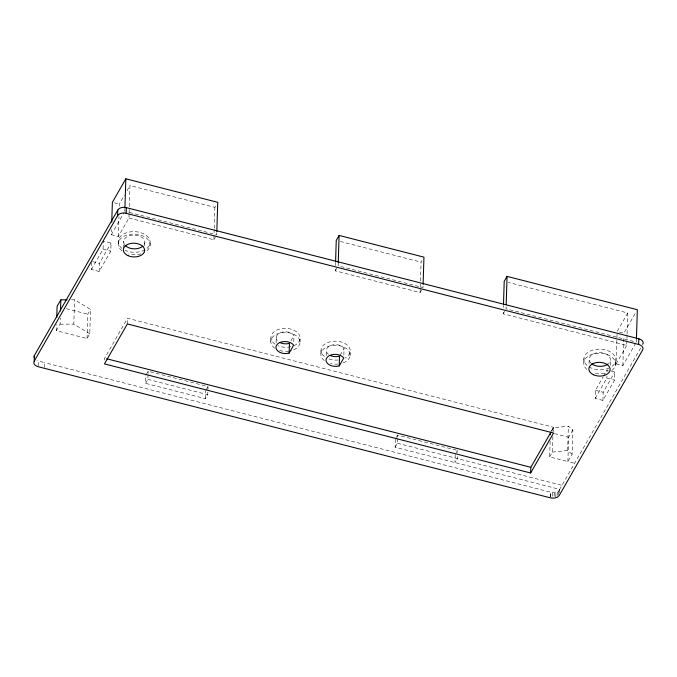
<?xml version="1.0" encoding="UTF-8"?>
<svg xmlns="http://www.w3.org/2000/svg" width="677" height="677" viewBox="0 0 677 677"><rect width="100%" height="100%" fill="white"/><g stroke="black" fill="none" stroke-linecap="round" stroke-linejoin="round"><path stroke-width="0.51" stroke-dasharray="3.38 2.54" d="M71.407 299.809L74.572 299.809L90.54 309.397L89.779 333.71L87.028 338.508L56.343 330.655L56.529 324.579M56.343 330.655L60.075 324.139L60.27 318.055M89.779 333.71L73.818 324.131L74.572 299.809M87.028 338.508L87.79 314.187L90.54 309.397M640.67 348.037L559.667 489.361L395.106 447.226L395.36 439.128M395.106 447.226L397.399 443.232L397.56 438.171M397.594 437.156L397.653 435.133L457.534 450.45L457.474 452.473M455.249 454.453L454.995 462.552L457.28 458.557L457.347 456.526M550.147 441.049L549.648 456.907L567.868 461.579L572.099 454.191L572.86 429.87L568.384 426.197L553.16 427.796L550.418 432.595M610.967 370.988L614.834 371.978L614.581 380.085L602.928 400.412L595.193 398.431L595.447 390.324L603.046 377.072M602.928 400.412L603.182 392.305L614.834 371.978M595.193 398.431L606.846 378.104L606.905 376.082M607.032 372.028L607.1 369.997L609.994 370.742M38.208 365.766L38.352 361.044A6.643 4.299 1.8 0 1 36.82 360.494M44.445 367.366L44.597 362.635L38.352 361.044M91.42 269.488L103.073 249.17L103.327 241.063L111.062 243.035L110.808 251.15L99.155 271.469L91.42 269.488L91.64 262.397M99.155 271.469L99.409 263.361L111.062 243.035M104.58 360.122L104.639 358.226L127.547 318.258L553.727 427.356L553.6 431.139M129.079 213.822L128.952 218.011L118.34 236.501L111.358 234.716L111.519 229.486M118.34 236.501L118.966 216.623M119.296 206.163L119.364 204.073L124.416 195.264M118.263 243.17L118.34 240.741M123.409 248.247L123.629 241.156M124.822 211.241L124.89 209.142M129.112 212.781L129.273 207.551M129.307 206.502L129.967 185.583L214.88 207.314L216.792 203.989M127.369 323.936L127.547 318.258M144.717 245.819L144.81 242.781M146.308 374.457L148.145 371.258L208.025 386.584L207.771 394.691L205.478 398.685L145.597 383.36L145.851 375.253M150.023 245.624L150.099 243.195M145.597 383.36L147.882 379.365L148.043 374.296M148.077 373.281L148.145 371.258M205.478 398.685L205.732 390.578M128.952 218.011L213.864 239.743L214.194 229.283M214.228 228.234L214.88 207.314M216.784 232.668L216.725 234.758L125.837 211.503M270.792 341.386L270.918 337.332M276.081 342.943L276.267 337.112A9.309 6.017 1.8 0 1 283.942 331.857A9.309 6.017 1.8 0 1 293.979 335.445L293.733 343.231M300.021 342.359L300.148 338.305M320.949 353.58L321.076 349.527M326.187 355.772L326.373 349.933M421.559 290.044L420.129 292.532L335.293 270.825L335.428 266.628M335.462 265.579L335.564 262.431M338.255 262.693L338.153 265.833L422.99 287.547L423.057 285.449M343.865 355.078L344.077 348.266A9.309 6.017 1.8 0 0 330.655 345.465A9.309 6.017 1.8 0 0 328.489 354.367M350.068 355.814L350.195 351.761M420.129 292.532L420.265 288.343M420.299 287.293L420.459 282.047M420.493 281.006L421.086 262.134L422.042 260.467M627.063 334.954L626.733 345.414L503.189 313.789L503.256 311.699M503.392 307.519L503.46 305.42M506.117 306.715L506.049 308.805L635.305 341.885M550.714 496.969L550.866 492.238L44.597 362.635M550.782 496.977C547.921 488.049 557.366 495.691 559.667 489.361M549.648 456.907L552.398 452.118L552.897 436.259M553.033 432.028L553.16 427.796M552.44 496.3L552.559 492.517M554.167 496.283L554.285 492.501M555.8 496.926L555.944 492.196M557.289 495.412L557.408 491.629M558.466 494.608L558.584 490.825M559.304 492.678L559.388 489.843M572.099 454.191L567.622 450.518L568.384 426.197M572.86 429.87L568.629 437.257L567.868 461.579L574.604 463.296M583.896 361.763L584.031 357.71M589.066 363.541L589.218 358.675M610.248 365.165L610.4 360.299M615.461 365.318L615.588 361.264M635.813 343.053L622.865 365.631L616.129 363.904L617.111 332.525M622.865 365.631L623.788 336.342M627.088 333.905L627.748 312.986L508.292 282.411M636.329 342.147L636.422 339.008M126.937 190.863L129.967 185.583M111.358 234.716L124.306 212.138M213.864 239.743L215.768 236.425M206.189 389.783L208.025 386.584M290.949 340.717L293.979 335.445M335.293 270.825L337.679 266.67M340.049 355.298L344.077 348.266M396.282 437.528L397.653 435.133M503.189 313.789L504.619 311.302M456.163 452.854L457.534 450.45M551.637 430.987L553.727 427.356M627.748 312.986L617.145 331.476L623.881 333.202L636.312 311.53M603.554 376.184L607.1 369.997M616.129 363.904L626.733 345.414M552.398 452.118L567.622 450.518M60.075 324.139L73.818 324.131M340.345 241.469L421.086 262.134M114.371 202.795L119.364 204.073M103.073 249.17L110.808 251.15M606.846 378.104L614.581 380.085M92.639 261.627L99.409 263.361M595.447 390.324L603.182 392.305M66.312 308.695L87.79 314.187M554.463 433.627L568.629 437.257M147.882 379.365L207.771 394.691M397.399 443.232L561.961 485.35M276.267 337.112L276.368 338.678A9.309 6.017 1.8 0 0 278.391 341.546M591.08 363.261A10.637 6.88 1.8 0 1 592.764 354.206A10.637 6.88 1.8 0 1 606.897 354.486A10.637 6.88 1.8 0 1 608.505 363.608M124.568 244.676A10.637 6.88 1.8 0 1 135.18 235.131A10.637 6.88 1.8 0 1 142.915 246.089M121.885 250.778A15.952 10.316 1.8 0 1 123.942 236.281A15.952 10.316 1.8 0 1 146.401 238.016A15.952 10.316 1.8 0 1 144.353 252.513M140.833 253.892A15.952 10.316 1.8 0 1 128.63 253.985M121.962 248.349A15.952 10.316 1.8 0 1 130.153 231.906A15.952 10.316 1.8 0 1 149.913 244.084A15.952 10.316 1.8 0 1 125.025 250.228M586.9 369.481A15.952 10.316 1.8 0 1 590.149 355.095A15.952 10.316 1.8 0 1 612.465 357.6A15.952 10.316 1.8 0 1 609.215 371.986M604.603 373.45A15.952 10.316 1.8 0 1 593.374 372.909M609.342 367.933A15.952 10.316 1.8 0 1 584.065 360.849A15.952 10.316 1.8 0 1 604.815 349.781A15.952 10.316 1.8 0 1 610.933 367.086M274.828 348.215A14.623 9.461 1.8 0 1 277.037 333.964A14.623 9.461 1.8 0 1 298.523 337.941A14.623 9.461 1.8 0 1 289.781 350.982M288.859 351.135A14.623 9.461 1.8 0 1 278.636 350.136M324.283 360.553A14.623 9.461 1.8 0 1 327.16 346.776A14.623 9.461 1.8 0 1 348.19 350.221A14.623 9.461 1.8 0 1 341.648 363.397M338.009 364.065A14.623 9.461 1.8 0 1 330.469 363.49M324.41 356.5A14.623 9.461 1.8 0 1 326.272 343.205A14.623 9.461 1.8 0 1 346.861 344.788A14.623 9.461 1.8 0 1 344.999 358.082M338.136 360.012A14.623 9.461 1.8 0 1 327.219 358.226M274.955 344.161A14.623 9.461 1.8 0 1 275.911 330.52A14.623 9.461 1.8 0 1 296.949 332.119A14.623 9.461 1.8 0 1 294.165 345.617M290.814 346.742A14.623 9.461 1.8 0 1 277.934 345.761"/><path stroke-width="1.02" d="M56.75 317.488L57.105 306.334L60.837 299.818L67.175 299.818M60.49 310.963L60.837 299.818M638.826 338.788L638.648 344.466A6.643 4.299 1.8 0 1 642.591 350.06L559.21 495.513L557.23 497.299L554.108 498.179L550.689 497.917L38.174 366.714A6.643 4.299 1.8 0 1 34.231 361.12L34.409 355.45L117.79 210.022A6.643 4.299 1.8 0 1 126.32 207.627L638.826 338.788A6.643 4.299 1.8 0 1 642.769 344.381M111.756 222.158L112.382 202.288L125.837 178.804L217.74 202.33L216.818 231.619M34.231 361.12L117.612 215.701L117.79 210.022M124.915 208.101L125.837 178.804M117.612 215.701A6.643 4.299 1.8 0 1 126.142 213.306L126.32 207.627M289.138 353.081L293.666 345.177A9.309 6.017 1.8 0 0 283.638 341.589A9.309 6.017 1.8 0 0 275.962 346.836L276.064 348.41A9.309 6.017 1.8 0 0 289.138 353.081L289.443 343.357A9.309 6.017 1.8 0 1 280.176 342.647M335.597 261.39L336.249 240.42L339.109 235.435L423.946 257.142L423.091 284.408M338.255 262.693L339.109 235.435M339.236 365.91L343.772 357.998A9.309 6.017 1.8 0 0 331.425 354.833A9.309 6.017 1.8 0 0 326.889 362.745A9.309 6.017 1.8 0 0 339.236 365.91L339.541 356.178A9.309 6.017 1.8 0 1 330.274 355.467M503.485 304.379L504.213 281.361L507.073 276.377L637.345 309.719L636.422 339.008M506.184 304.625L507.073 276.377M530.641 472.986L553.541 433.026L127.369 323.936L104.461 363.904L530.641 472.986L530.819 467.308L551.12 431.901M550.35 434.71L550.418 432.595M126.142 213.306L638.648 344.466M106.687 358.751L530.819 467.308M34.095 357.659A6.643 4.299 1.8 0 1 34.409 355.45M607.938 364.074A10.637 6.88 1.8 0 1 591.647 363.744M142.915 246.089A10.637 6.88 1.8 0 1 125 245.218M127.843 255.584A10.637 6.88 1.8 0 0 144.556 250.888A10.637 6.88 1.8 0 0 129.502 243.745A10.637 6.88 1.8 0 0 127.843 255.584M593.382 374.728A10.637 6.88 1.8 0 0 610.095 370.031A10.637 6.88 1.8 0 0 595.041 362.889A10.637 6.88 1.8 0 0 593.382 374.728"/></g></svg>
